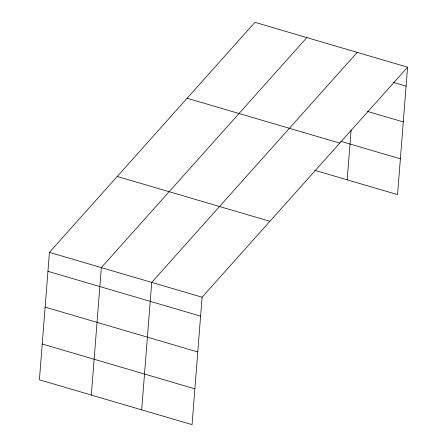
<?xml version="1.0" encoding="UTF-8"?>
<svg xmlns="http://www.w3.org/2000/svg" width="447" height="447" viewBox="0 0 447 447"><rect width="100%" height="100%" fill="white"/><g stroke="black" fill="none" stroke-linecap="round" stroke-linejoin="round"><path stroke-width="0.67" d="M49.438 252.365L39.409 379.81L192.065 424.65L202.094 297.205L407.591 67.19L254.935 22.35L49.438 252.365L202.094 297.205M91.311 395.053L101.34 267.613L306.838 37.598M141.688 409.854L151.717 282.409L357.214 52.394M347.185 179.834L351.096 130.111M407.591 67.19L397.562 194.635L314.705 170.296M393.505 82.438L406.099 86.137M367.49 111.426L403.283 121.942M340.72 141.308L400.378 158.83M187.12 98.256L339.776 143.096M117.254 176.459L269.91 221.304M47.946 271.312L200.602 316.152M45.13 307.117L197.786 351.957M42.23 344.006L194.886 388.845"/></g></svg>
